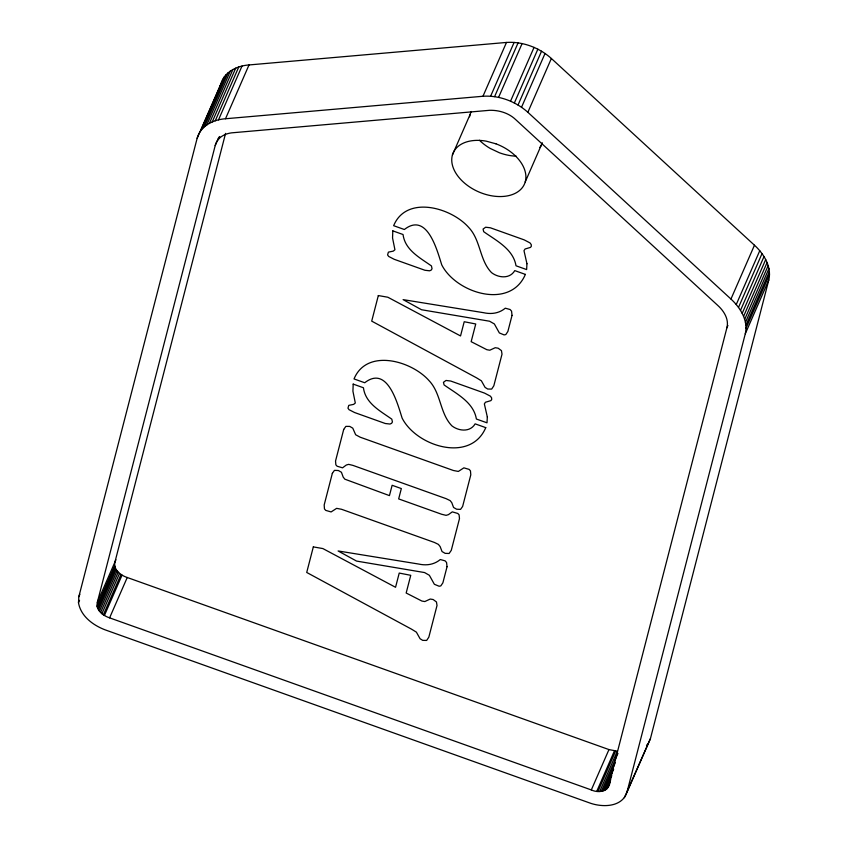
<?xml version="1.0" encoding="UTF-8"?>
<svg xmlns="http://www.w3.org/2000/svg" width="848" height="848" viewBox="0 0 848 848"><rect width="100%" height="100%" fill="white"/><g stroke="black" fill="none" stroke-linecap="round" stroke-linejoin="round"><path stroke-width="1.27" d="M78.482 602.684L78.853 596.653L197.139 138.298L220.65 84.482C223.989 71.963 237.048 65.773 249.015 64.946L506.479 42.442C522.781 41.382 539.243 47.647 551.37 58.48L754.466 245.22C763.868 253.87 771.913 266.738 768.786 280.01L650.427 738.629L626.916 792.435C621.785 807.656 601.783 807.497 589.296 802.812L105.194 629.873C93.142 625.315 80.708 616.199 78.482 602.684L79.532 600.299M609.903 782.725C608.726 791.82 598.2 793.272 591.321 789.933L109.604 617.853C103.202 615.786 95.4 610.104 97.319 602.366L215.201 145.58L218.837 137.27M599.684 791.534L617.323 751.169L608.959 749.579L127.242 577.499C120.829 575.421 113.028 569.75 114.957 562.001L225.568 133.369M608.864 785.1L726.884 327.816C729.185 319.177 723.789 310.792 717.599 305.269L515.711 119.632C508.842 113.007 498.931 110.07 489.593 110.304L233.656 132.67C225.748 133.051 217.088 137.132 215.201 145.58M626.916 792.435L745.275 333.826C748.413 320.555 740.357 307.686 730.955 299.037L527.859 112.286C515.743 101.453 499.271 95.188 482.968 96.259L225.504 118.752C213.537 119.579 200.478 125.78 197.139 138.298M218.996 90.884L220.65 84.482M200.637 130.868L224.148 77.062M202.407 128.705L225.918 74.889M204.463 126.712L227.974 72.907M206.795 124.921L230.306 71.105M209.382 123.331L232.893 69.515M212.212 121.953L235.723 68.137M215.254 120.798L238.765 66.981M218.498 119.875L242.009 66.059M225.504 118.752L249.015 64.946M217.915 139.814L218.954 137.45M218.678 138.892L219.706 136.517M78.853 596.653L79.892 594.268M97.319 602.366L115.932 559.765M97.085 606.225L114.724 565.87M97.266 607.136L114.904 566.771M97.774 608.504L115.413 568.149M98.506 609.882L116.144 569.517M99.449 611.217L117.088 570.852M100.594 612.5L118.222 572.135M101.898 613.708L119.536 573.343M103.371 614.821L120.999 574.456M104.421 615.478L122.059 575.124M109.604 617.853L127.242 577.499M452.419 154.961L470.046 114.597M482.968 96.259L506.479 42.442M490.61 96.216L514.121 42.4M494.585 96.64L518.096 42.824M498.592 97.35L522.103 43.545M510.538 101.188L534.049 47.371M514.354 102.979L537.865 49.173M518.033 105.014L541.543 51.198M521.531 107.251L545.041 53.445M527.859 112.286L551.37 58.48M525.219 181.949L542.328 142.782M730.955 299.037L754.466 245.22M736.244 304.549L759.755 250.732M726.884 327.816L727.923 325.441M738.502 307.432L762.013 253.626M740.495 310.389L764.006 256.573M742.191 313.378L765.702 259.562M743.579 316.389L767.09 262.583M744.671 319.41L768.182 265.594M745.445 322.41L768.945 268.593M745.89 325.367L769.401 271.561M746.007 328.271L769.518 274.455M745.275 333.826L768.786 280.01M591.321 789.933L608.959 749.579M596.748 791.354L614.387 750.999M597.946 791.502L615.574 751.137M601.349 791.385L617.948 753.406M602.907 791.057L615.351 762.575M604.317 790.569L613.655 769.2M605.578 789.912L611.8 775.666M606.649 789.096L610.793 779.598M607.232 788.47L610.337 781.347M624.361 797.692L650.427 738.629M646.515 745.36L647.872 743.876M542.095 143.683A38.902 25.525 23.6 0 1 539.773 147.51M516.188 156.17A38.902 25.525 23.6 0 1 499.345 152.746L490.165 148.411A38.902 25.525 23.6 0 1 479.48 140.27M469.569 116.791A38.902 25.525 23.6 0 1 471.287 111.501M353.192 384.102L352.927 391.214L355.312 403.023L353.648 404.369L348.751 405.376L347.966 408.185L349.058 409.701L354.581 412.531L385.31 423.512L390.006 424.042L391.606 423.311L392.423 421.965L391.818 419.177C380.392 411.026 365.403 403.351 363.432 387.759L353.192 384.102M392.815 230.868L392.55 237.981L394.935 249.778L393.271 251.125L388.384 252.142L387.589 254.951L388.691 256.456L394.203 259.297L424.933 270.268L429.629 270.809L431.229 270.067L432.045 268.721L431.441 265.943C420.014 257.781 405.037 250.118 403.054 234.525L392.815 230.868M487.324 416.951L487.006 422.813L476.385 419.029C473.629 402.291 456.627 393.843 444.066 384.918L443.462 382.31L446.027 380.455L450.712 381.028L484.611 393.133L490.388 396.164L491.596 397.807L491.702 399.546L490.854 400.648L485.459 402.238L484.356 403.924L487.324 416.951M526.947 263.717L526.629 269.579L516.008 265.784C513.252 249.047 496.25 240.599 483.689 231.684L483.084 229.077L485.65 227.222L490.345 227.783L524.234 239.889L530.011 242.92L531.23 244.574L531.325 246.302L530.477 247.404L525.082 248.994L523.99 250.679L526.947 263.717M313.325 546.896L306.722 572.464L411.566 629.184L416.389 632.152L420.078 638.735L422.707 640.367L426.661 640.431L428.834 637.155L437.017 605.493L436.455 601.963L433.169 599.536L430.243 599.048L424.816 601.55L421.891 601.052L406.171 593.017L410.75 575.315L399.228 573.068L395.55 587.282L322.865 548.571L313.325 546.896M332.342 473.354L324.18 504.952L324.466 508.948L325.749 510.39L331.112 511.938L336.624 508.355L341.564 509.288L434.399 542.444L438.395 544.395L440.144 546.578L442.041 551.55L445.115 553.341L449.122 553.479L451.274 550.352L459.478 518.626L459.107 514.853L457.782 513.464L452.302 511.863L448.401 514.662L446.069 515.34L441.691 514.28L398.666 498.91L401.337 488.565L392.126 485.279L389.444 495.614L344.829 479.173L343.186 477.085L341.426 472.262L338.373 470.513L334.441 470.354L332.342 473.354M343.705 429.438L335.532 461.047L335.872 464.852L337.165 466.241L342.571 467.82L346.302 465.022L348.655 464.365L352.916 465.382L446.133 498.677L450.15 500.617L451.793 502.705L453.563 507.464L456.627 509.213L460.549 509.383L462.637 506.436L470.799 474.838L470.46 470.873L469.167 469.4L463.867 467.852L458.355 471.435L453.415 470.502L360.209 437.208L355.651 434.748L352.779 428.176L349.779 426.417L345.867 426.374L343.705 429.438M378.325 295.56L371.71 321.127L476.555 377.848L481.388 380.816L485.077 387.398L487.706 389.031L491.649 389.094L493.822 385.819L502.016 354.157L501.444 350.627L498.158 348.199L495.232 347.712L489.805 350.213L486.879 349.715L471.159 341.68L475.739 323.978L464.216 321.731L460.538 335.946L387.854 297.235L378.325 295.56M447.044 566.718L442.879 582.841L440.812 585.894L439.137 586.244L434.367 584.283L429.364 575.294L424.583 572.559L356.552 561.079L338.108 550.967L418.552 564.026C426.438 565.796 434.091 564.694 440.313 559.532L445.115 560.857L446.557 562.489L447.044 566.718M512.033 315.382L507.867 331.504L505.811 334.557L504.125 334.907L499.355 332.946L494.363 323.957L489.572 321.222L421.541 309.743L403.107 299.63L483.54 312.689C491.427 314.46 499.09 313.357 505.302 308.195L510.104 309.52L511.556 311.152L512.033 315.382M525.378 274.402C510.199 310.124 456.086 293.143 441.744 264.873C437.102 250.255 427.138 211.703 404.348 229.511L393.642 225.685C406.478 194.775 451.136 207.527 468.626 227.359C480.827 240.058 479.417 260.251 491.554 272.643C498.454 277.974 509.818 279.14 514.768 270.607L525.378 274.402M485.756 427.636C470.576 463.368 416.453 446.387 402.122 418.106C397.479 403.5 387.504 364.937 364.725 382.745L354.019 378.929C366.845 348.019 411.513 360.771 429.003 380.593C441.193 393.302 439.794 413.485 451.931 425.887C458.821 431.219 470.195 432.374 475.134 423.852L485.756 427.636M495.921 143.81L486.254 141.16A38.902 25.525 23.6 0 0 456.372 173.957A38.902 25.525 23.6 0 0 518.806 191.107A38.902 25.525 23.6 0 0 495.921 143.81"/></g></svg>
